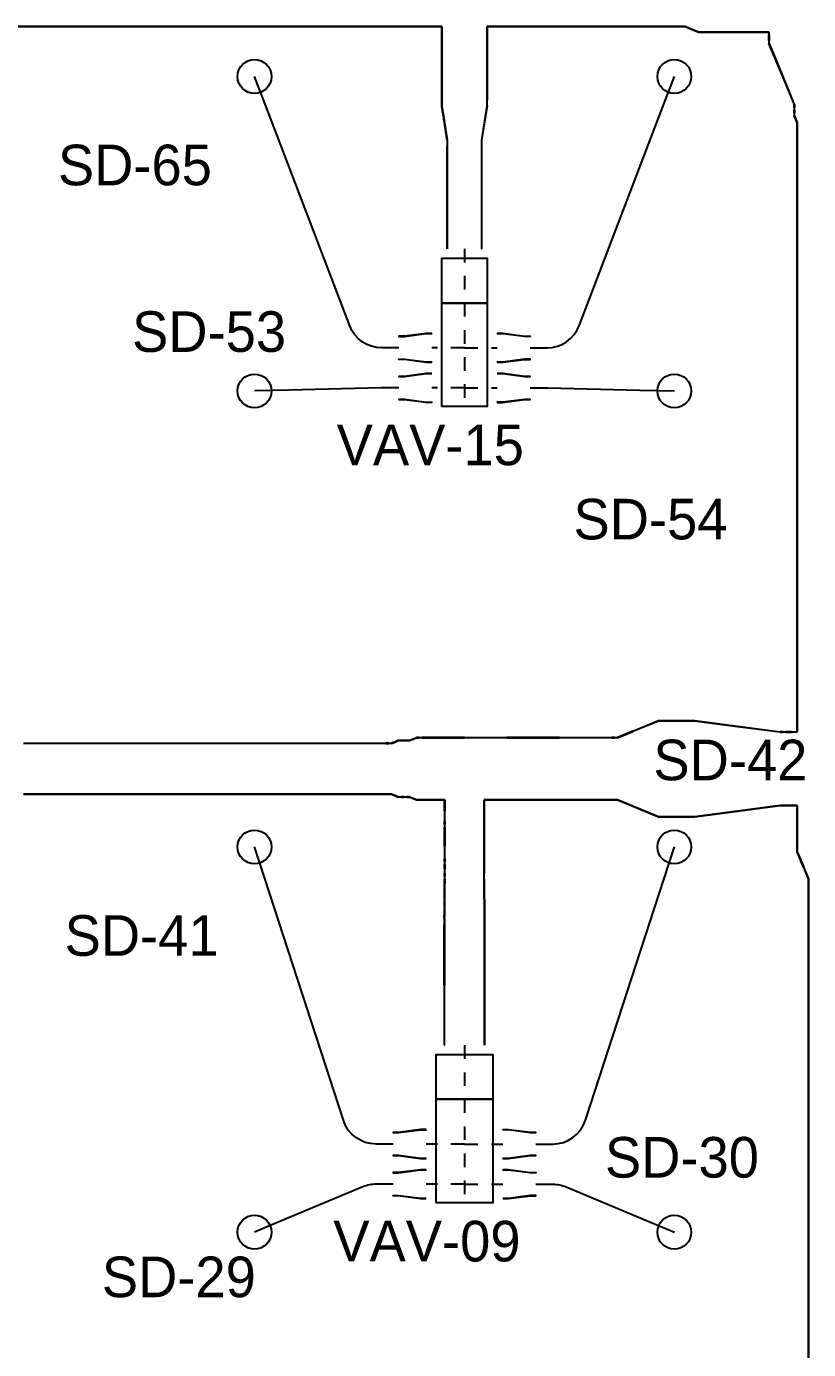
# Model space of a CAD drawing. Header units: metres. Extents: x 0.2 to 42.3, y 0.9 to 39.
# Drawn here: x 13.2 to 20.13, y 10.25 to 21.98 of the extents above; entities that cross this region are included whole.
import ezdxf

# ---------------------------------------------------------------- set-up
doc = ezdxf.new("R2010")
doc.units = ezdxf.units.M
doc.linetypes.add('BSA_LOGICAL_DASHED', pattern=[0.24, 0.12, -0.12])
for name, color, linetype in [('BSA_BRANCH_AXIS', 5, 'Continuous'), ('BSA_BRANCH_LABEL', 3, 'Continuous'), ('BSA_EQUIPMENT_ENVELOPE', 8, 'Continuous'), ('BSA_LOGICAL_DEVICE_AXIS', 8, 'BSA_LOGICAL_DASHED'), ('BSA_MATERIAL_SECTION', 7, 'Continuous'), ('BSA_REDUCER_MATERIAL', 7, 'Continuous'), ('BSA_TERMINAL_CENTRE', 3, 'Continuous'), ('BSA_VAV_LABEL', 7, 'Continuous')]:
    doc.layers.add(name, color=color, linetype=linetype)

msp = doc.modelspace()

# ---------------------------------------------------------------- linework, layer by layer
at = {"layer": 'BSA_BRANCH_AXIS'}
for points in [[(16.499, 19.13), (16.349, 19.13, -0.311049), (16.064, 19.326), (15.329, 21.252), (15.221, 21.536)], [(17.663, 19.13), (17.813, 19.13, 0.311049), (18.097, 19.326), (18.832, 21.252), (18.941, 21.536)], [(16.499, 18.775), (16.349, 18.775, 0.005841), (16.342, 18.775), (15.526, 18.755), (15.221, 18.748)], [(17.663, 18.775), (17.813, 18.775, -0.005841), (17.82, 18.775), (18.636, 18.755), (18.941, 18.748)], [(16.448, 12.072), (16.298, 12.072, -0.324928), (16.008, 12.283), (15.315, 14.417), (15.221, 14.706)], [(17.713, 12.072), (17.863, 12.072, 0.324928), (18.153, 12.283), (18.847, 14.417), (18.941, 14.706)], [(16.448, 11.716), (16.298, 11.716, 0.099356), (16.181, 11.693), (15.502, 11.409), (15.221, 11.291)], [(17.713, 11.716), (17.863, 11.716, -0.099356), (17.981, 11.693), (18.66, 11.409), (18.941, 11.291)]]:
    msp.add_lwpolyline(points, format="xyb", dxfattribs=at)
at = {"layer": 'BSA_EQUIPMENT_ENVELOPE'}
for points in [[(16.878, 19.527), (17.284, 19.527), (17.284, 19.921), (16.878, 19.921)], [(16.878, 18.613), (17.284, 18.613), (17.284, 19.527), (16.878, 19.527)], [(16.827, 12.469), (17.335, 12.469), (17.335, 12.863), (16.827, 12.863)], [(16.827, 11.554), (17.335, 11.554), (17.335, 12.469), (16.827, 12.469)]]:
    msp.add_lwpolyline(points, close=True, dxfattribs=at)
at = {"layer": 'BSA_LOGICAL_DEVICE_AXIS'}
for p, q in [((17.081, 20.007), (17.081, 19.527)), ((17.081, 19.527), (17.081, 18.613)), ((17.081, 19.13), (16.792, 19.13)), ((17.081, 19.13), (17.37, 19.13)), ((17.081, 18.775), (16.792, 18.775)), ((17.081, 18.775), (17.37, 18.775)), ((17.081, 12.948), (17.081, 12.469)), ((17.081, 12.469), (17.081, 11.554)), ((17.081, 12.072), (16.741, 12.072)), ((17.081, 12.072), (17.421, 12.072)), ((17.081, 11.716), (16.741, 11.716)), ((17.081, 11.716), (17.421, 11.716))]:
    msp.add_line(p, q, dxfattribs=at)
at = {"layer": 'BSA_MATERIAL_SECTION'}
for p, q in [((9.991, 21.979), (13.217, 21.979)), ((13.217, 21.978), (9.991, 21.978)), ((16.444, 21.979), (13.217, 21.979)), ((13.217, 21.978), (16.444, 21.978)), ((16.444, 21.979), (16.469, 21.979)), ((16.444, 21.979), (16.444, 21.979)), ((16.444, 21.979), (16.444, 21.978)), ((16.444, 21.979), (16.444, 21.978)), ((16.444, 21.979), (16.444, 21.979)), ((16.469, 21.978), (16.444, 21.978)), ((16.494, 21.979), (16.469, 21.979)), ((16.469, 21.978), (16.494, 21.978)), ((16.494, 21.979), (16.576, 21.979)), ((16.576, 21.978), (16.494, 21.978)), ((16.681, 21.979), (16.576, 21.979)), ((16.576, 21.978), (16.681, 21.978)), ((16.681, 21.979), (16.706, 21.979)), ((16.706, 21.978), (16.681, 21.978)), ((16.731, 21.979), (16.706, 21.979)), ((16.706, 21.978), (16.731, 21.978)), ((16.731, 21.979), (16.731, 21.979)), ((16.731, 21.979), (16.731, 21.978)), ((16.731, 21.979), (16.806, 21.979)), ((16.731, 21.979), (16.731, 21.978)), ((16.731, 21.979), (16.731, 21.979)), ((16.805, 21.978), (16.731, 21.978)), ((16.805, 21.978), (16.88, 21.978)), ((16.881, 21.979), (16.806, 21.979)), ((16.88, 21.929), (16.88, 21.978)), ((16.881, 21.979), (16.881, 21.929)), ((17.281, 21.979), (17.356, 21.979)), ((17.281, 21.979), (17.281, 21.929)), ((17.282, 21.929), (17.282, 21.978)), ((17.356, 21.978), (17.282, 21.978)), ((17.431, 21.979), (17.356, 21.979)), ((17.356, 21.978), (17.431, 21.978)), ((17.431, 21.979), (17.431, 21.979)), ((17.431, 21.978), (17.431, 21.979)), ((17.431, 21.979), (18.209, 21.979)), ((17.431, 21.979), (17.431, 21.979)), ((17.431, 21.979), (17.431, 21.978)), ((18.209, 21.978), (17.431, 21.978)), ((18.987, 21.979), (18.209, 21.979)), ((18.209, 21.978), (18.987, 21.978)), ((18.987, 21.979), (19.012, 21.979)), ((18.987, 21.979), (18.987, 21.978)), ((18.987, 21.979), (18.987, 21.979)), ((18.987, 21.979), (18.987, 21.979)), ((18.987, 21.978), (18.987, 21.979)), ((19.012, 21.978), (18.987, 21.978)), ((19.037, 21.979), (19.012, 21.979)), ((19.012, 21.978), (19.037, 21.978)), ((19.037, 21.979), (19.091, 21.956)), ((19.091, 21.956), (19.037, 21.978)), ((19.091, 21.956), (19.157, 21.928)), ((19.157, 21.929), (19.091, 21.956)), ((16.88, 21.929), (16.88, 21.879)), ((16.881, 21.879), (16.88, 21.879)), ((16.88, 21.879), (16.88, 21.879)), ((16.88, 21.879), (16.881, 21.879)), ((16.88, 21.879), (16.88, 21.879)), ((16.88, 21.854), (16.88, 21.879)), ((16.88, 21.854), (16.88, 21.829)), ((16.88, 21.589), (16.88, 21.829)), ((16.881, 21.879), (16.881, 21.929)), ((16.881, 21.879), (16.881, 21.854)), ((16.881, 21.829), (16.881, 21.854)), ((16.881, 21.829), (16.881, 21.589)), ((17.281, 21.879), (17.281, 21.929)), ((17.281, 21.879), (17.281, 21.879)), ((17.281, 21.879), (17.282, 21.879)), ((17.281, 21.879), (17.281, 21.879)), ((17.282, 21.879), (17.281, 21.879)), ((17.281, 21.879), (17.281, 21.854)), ((17.281, 21.829), (17.281, 21.854)), ((17.281, 21.829), (17.281, 21.589)), ((17.282, 21.929), (17.282, 21.879)), ((17.282, 21.854), (17.282, 21.879)), ((17.282, 21.854), (17.282, 21.829)), ((17.282, 21.589), (17.282, 21.829)), ((19.157, 21.929), (19.182, 21.929)), ((19.182, 21.928), (19.157, 21.928)), ((19.207, 21.929), (19.182, 21.929)), ((19.182, 21.928), (19.207, 21.928)), ((19.207, 21.929), (19.232, 21.929)), ((19.207, 21.929), (19.207, 21.929)), ((19.207, 21.928), (19.207, 21.929)), ((19.207, 21.929), (19.207, 21.929)), ((19.207, 21.929), (19.207, 21.928)), ((19.232, 21.928), (19.207, 21.928)), ((19.257, 21.929), (19.232, 21.929)), ((19.232, 21.928), (19.257, 21.928)), ((19.257, 21.929), (19.418, 21.929)), ((19.418, 21.928), (19.257, 21.928)), ((19.68, 21.929), (19.418, 21.929)), ((19.418, 21.928), (19.68, 21.928)), ((19.68, 21.929), (19.705, 21.929)), ((19.705, 21.928), (19.68, 21.928)), ((19.73, 21.929), (19.705, 21.929)), ((19.705, 21.928), (19.73, 21.928)), ((19.73, 21.929), (19.73, 21.928)), ((19.73, 21.929), (19.73, 21.929)), ((19.73, 21.929), (19.755, 21.929)), ((19.73, 21.929), (19.73, 21.929)), ((19.73, 21.929), (19.73, 21.928)), ((19.754, 21.928), (19.73, 21.928)), ((19.754, 21.928), (19.779, 21.928)), ((19.78, 21.929), (19.755, 21.929)), ((19.779, 21.928), (19.779, 21.904)), ((19.779, 21.879), (19.779, 21.904)), ((19.779, 21.879), (19.779, 21.879)), ((19.78, 21.879), (19.779, 21.879)), ((19.78, 21.879), (19.779, 21.879)), ((19.779, 21.879), (19.779, 21.879)), ((19.779, 21.854), (19.779, 21.879)), ((19.779, 21.854), (19.779, 21.829)), ((19.892, 21.557), (19.779, 21.829)), ((19.78, 21.904), (19.78, 21.929)), ((19.78, 21.904), (19.78, 21.879)), ((19.78, 21.879), (19.78, 21.854)), ((19.78, 21.829), (19.78, 21.854)), ((19.78, 21.829), (19.892, 21.557)), ((16.88, 21.589), (16.88, 21.456)), ((16.881, 21.456), (16.881, 21.589)), ((17.281, 21.456), (17.281, 21.589)), ((17.282, 21.589), (17.282, 21.456)), ((19.892, 21.557), (20.004, 21.286)), ((20.005, 21.286), (19.892, 21.557)), ((16.88, 21.431), (16.88, 21.456)), ((16.88, 21.431), (16.88, 21.406)), ((16.881, 21.406), (16.88, 21.406)), ((16.88, 21.406), (16.88, 21.406)), ((16.88, 21.366), (16.88, 21.406)), ((16.881, 21.406), (16.88, 21.406)), ((16.88, 21.406), (16.88, 21.406)), ((16.88, 21.366), (16.88, 21.326)), ((16.881, 21.456), (16.881, 21.431)), ((16.881, 21.406), (16.881, 21.431)), ((16.881, 21.406), (16.881, 21.366)), ((16.881, 21.326), (16.881, 21.366)), ((17.281, 21.456), (17.281, 21.431)), ((17.281, 21.406), (17.281, 21.431)), ((17.281, 21.406), (17.281, 21.406)), ((17.281, 21.406), (17.282, 21.406)), ((17.281, 21.406), (17.281, 21.366)), ((17.281, 21.406), (17.281, 21.406)), ((17.281, 21.406), (17.282, 21.406)), ((17.281, 21.326), (17.281, 21.366)), ((17.282, 21.431), (17.282, 21.456)), ((17.282, 21.431), (17.282, 21.406)), ((17.282, 21.366), (17.282, 21.406)), ((17.282, 21.366), (17.282, 21.326)), ((16.88, 21.301), (16.88, 21.326)), ((16.88, 21.326), (16.881, 21.326)), ((16.88, 21.326), (16.88, 21.326)), ((16.88, 21.326), (16.881, 21.326)), ((16.88, 21.326), (16.88, 21.326)), ((16.88, 21.301), (16.88, 21.276)), ((16.88, 21.276), (16.88, 21.276)), ((16.88, 21.275), (16.88, 21.276)), ((16.88, 21.276), (16.88, 21.276)), ((16.88, 21.276), (16.88, 21.276)), ((16.88, 21.275), (16.88, 21.274)), ((16.88, 21.274), (16.881, 21.269)), ((16.881, 21.326), (16.881, 21.301)), ((16.881, 21.276), (16.881, 21.301)), ((16.881, 21.276), (16.881, 21.276)), ((16.881, 21.276), (16.881, 21.275)), ((16.881, 21.276), (16.881, 21.276)), ((16.881, 21.276), (16.881, 21.276)), ((16.881, 21.274), (16.881, 21.275)), ((16.882, 21.269), (16.881, 21.274)), ((16.881, 21.268), (16.881, 21.269)), ((16.882, 21.264), (16.881, 21.268)), ((16.882, 21.269), (16.882, 21.268)), ((16.882, 21.268), (16.883, 21.264)), ((16.882, 21.264), (16.882, 21.263)), ((16.882, 21.263), (16.882, 21.261)), ((16.883, 21.255), (16.882, 21.261)), ((16.883, 21.263), (16.883, 21.264)), ((16.883, 21.261), (16.883, 21.263)), ((16.883, 21.261), (16.884, 21.255)), ((16.883, 21.255), (16.884, 21.249)), ((16.885, 21.249), (16.884, 21.255)), ((16.885, 21.245), (16.884, 21.249)), ((16.885, 21.249), (16.886, 21.245)), ((16.885, 21.245), (16.886, 21.236)), ((16.887, 21.236), (16.886, 21.245)), ((16.886, 21.235), (16.886, 21.236)), ((16.886, 21.235), (16.887, 21.228)), ((16.887, 21.236), (16.887, 21.235)), ((16.888, 21.228), (16.887, 21.235)), ((16.888, 21.225), (16.887, 21.228)), ((16.888, 21.228), (16.889, 21.225)), ((17.281, 21.276), (17.233, 20.971)), ((17.234, 20.971), (17.282, 21.276)), ((17.281, 21.326), (17.282, 21.326)), ((17.281, 21.326), (17.281, 21.326)), ((17.281, 21.276), (17.281, 21.326)), ((17.281, 21.326), (17.281, 21.326)), ((17.282, 21.326), (17.281, 21.326)), ((17.282, 21.276), (17.282, 21.326)), ((20.004, 21.261), (20.004, 21.286)), ((20.004, 21.261), (20.004, 21.236)), ((20.004, 21.236), (20.004, 21.236)), ((20.004, 21.236), (20.005, 21.236)), ((20.004, 21.236), (20.005, 21.236)), ((20.004, 21.236), (20.004, 21.236)), ((20.004, 21.211), (20.004, 21.236)), ((20.005, 21.286), (20.005, 21.261)), ((20.005, 21.236), (20.005, 21.261)), ((20.005, 21.236), (20.005, 21.211)), ((16.888, 21.225), (16.888, 21.223)), ((16.89, 21.215), (16.888, 21.223)), ((16.889, 21.223), (16.889, 21.225)), ((16.889, 21.223), (16.89, 21.215)), ((16.89, 21.215), (16.89, 21.21)), ((16.891, 21.21), (16.89, 21.215)), ((16.891, 21.208), (16.89, 21.21)), ((16.891, 21.21), (16.891, 21.208)), ((16.891, 21.205), (16.891, 21.208)), ((16.891, 21.208), (16.892, 21.205)), ((16.891, 21.205), (16.892, 21.201)), ((16.892, 21.201), (16.892, 21.205)), ((16.892, 21.201), (16.892, 21.198)), ((16.893, 21.2), (16.892, 21.201)), ((16.893, 21.194), (16.892, 21.198)), ((16.893, 21.196), (16.893, 21.2)), ((16.893, 21.196), (16.894, 21.193)), ((16.893, 21.194), (16.893, 21.191)), ((16.894, 21.188), (16.893, 21.191)), ((16.894, 21.191), (16.894, 21.193)), ((16.894, 21.191), (16.894, 21.188)), ((16.894, 21.186), (16.894, 21.188)), ((16.894, 21.188), (16.895, 21.186)), ((16.894, 21.186), (16.894, 21.185)), ((16.895, 21.182), (16.894, 21.185)), ((16.895, 21.185), (16.895, 21.186)), ((16.895, 21.185), (16.895, 21.182)), ((16.895, 21.182), (16.895, 21.181)), ((16.895, 21.182), (16.895, 21.182)), ((16.896, 21.181), (16.895, 21.182)), ((16.895, 21.182), (16.895, 21.182)), ((16.896, 21.176), (16.895, 21.181)), ((16.896, 21.181), (16.896, 21.176)), ((16.896, 21.175), (16.896, 21.176)), ((16.896, 21.176), (16.896, 21.176)), ((16.896, 21.176), (16.896, 21.175)), ((16.896, 21.176), (16.896, 21.176)), ((16.896, 21.175), (16.896, 21.173)), ((16.897, 21.173), (16.896, 21.175)), ((16.896, 21.173), (16.897, 21.165)), ((16.898, 21.165), (16.897, 21.173)), ((16.897, 21.164), (16.897, 21.165)), ((16.898, 21.163), (16.897, 21.164)), ((16.898, 21.165), (16.898, 21.164)), ((16.898, 21.164), (16.898, 21.163)), ((16.898, 21.161), (16.898, 21.163)), ((16.898, 21.163), (16.899, 21.161)), ((16.898, 21.161), (16.898, 21.158)), ((16.898, 21.158), (16.899, 21.157)), ((16.899, 21.158), (16.899, 21.161)), ((16.899, 21.157), (16.899, 21.158)), ((16.899, 21.157), (16.899, 21.155)), ((16.9, 21.155), (16.899, 21.157)), ((16.899, 21.151), (16.899, 21.155)), ((16.9, 21.147), (16.899, 21.151)), ((16.9, 21.155), (16.9, 21.151)), ((16.9, 21.151), (16.901, 21.147)), ((16.9, 21.147), (16.9, 21.146)), ((16.901, 21.142), (16.9, 21.146)), ((16.901, 21.146), (16.901, 21.147)), ((16.901, 21.146), (16.902, 21.142)), ((16.901, 21.141), (16.901, 21.142)), ((16.901, 21.141), (16.901, 21.139)), ((16.902, 21.135), (16.901, 21.139)), ((16.902, 21.142), (16.902, 21.141)), ((16.902, 21.139), (16.902, 21.141)), ((16.902, 21.139), (16.903, 21.135)), ((16.902, 21.135), (16.903, 21.128)), ((16.904, 21.128), (16.903, 21.135)), ((16.903, 21.128), (16.903, 21.128)), ((16.903, 21.128), (16.903, 21.128)), ((16.904, 21.123), (16.903, 21.128)), ((16.904, 21.128), (16.904, 21.128)), ((16.904, 21.128), (16.904, 21.128)), ((16.905, 21.123), (16.904, 21.128)), ((16.904, 21.123), (16.904, 21.12)), ((16.904, 21.12), (16.904, 21.12)), ((16.904, 21.12), (16.905, 21.113)), ((16.905, 21.123), (16.905, 21.12)), ((16.905, 21.12), (16.905, 21.12)), ((16.906, 21.113), (16.905, 21.12)), ((16.906, 21.112), (16.905, 21.113)), ((16.906, 21.113), (16.906, 21.112)), ((16.906, 21.112), (16.906, 21.109)), ((16.907, 21.109), (16.906, 21.112)), ((20.004, 21.211), (20.004, 21.186)), ((20.017, 21.155), (20.004, 21.186)), ((20.005, 21.186), (20.005, 21.211)), ((20.005, 21.186), (20.018, 21.155)), ((20.017, 21.155), (20.029, 21.125)), ((20.03, 21.125), (20.018, 21.155)), ((20.029, 21.1), (20.029, 21.125)), ((20.03, 21.125), (20.03, 21.1)), ((16.906, 21.108), (16.906, 21.109)), ((16.906, 21.108), (16.907, 21.103)), ((16.907, 21.109), (16.907, 21.108)), ((16.908, 21.103), (16.907, 21.108)), ((16.907, 21.101), (16.907, 21.103)), ((16.907, 21.1), (16.907, 21.101)), ((16.907, 21.1), (16.908, 21.098)), ((16.908, 21.103), (16.908, 21.101)), ((16.908, 21.101), (16.908, 21.1)), ((16.909, 21.098), (16.908, 21.1)), ((16.908, 21.098), (16.908, 21.097)), ((16.908, 21.097), (16.908, 21.094)), ((16.909, 21.093), (16.908, 21.094)), ((16.909, 21.097), (16.909, 21.098)), ((16.909, 21.094), (16.909, 21.097)), ((16.909, 21.094), (16.909, 21.093)), ((16.909, 21.092), (16.909, 21.093)), ((16.909, 21.093), (16.909, 21.092)), ((16.909, 21.092), (16.909, 21.092)), ((16.909, 21.092), (16.909, 21.089)), ((16.909, 21.092), (16.91, 21.092)), ((16.909, 21.089), (16.909, 21.089)), ((16.909, 21.089), (16.909, 21.087)), ((16.909, 21.087), (16.909, 21.087)), ((16.909, 21.087), (16.91, 21.083)), ((16.91, 21.089), (16.91, 21.092)), ((16.91, 21.089), (16.91, 21.089)), ((16.91, 21.087), (16.91, 21.089)), ((16.91, 21.087), (16.91, 21.087)), ((16.911, 21.083), (16.91, 21.087)), ((16.91, 21.082), (16.91, 21.083)), ((16.91, 21.081), (16.91, 21.082)), ((16.91, 21.081), (16.911, 21.079)), ((16.911, 21.083), (16.911, 21.082)), ((16.911, 21.082), (16.911, 21.081)), ((16.911, 21.079), (16.911, 21.081)), ((16.911, 21.079), (16.911, 21.078)), ((16.912, 21.078), (16.911, 21.079)), ((16.912, 21.073), (16.911, 21.078)), ((16.913, 21.073), (16.912, 21.078)), ((16.913, 21.065), (16.912, 21.073)), ((16.913, 21.073), (16.914, 21.065)), ((16.913, 21.065), (16.913, 21.061)), ((16.913, 21.061), (16.914, 21.056)), ((16.914, 21.061), (16.914, 21.065)), ((16.914, 21.061), (16.915, 21.056)), ((16.915, 21.054), (16.914, 21.056)), ((16.915, 21.054), (16.915, 21.056)), ((16.915, 21.051), (16.915, 21.054)), ((16.915, 21.054), (16.916, 21.051)), ((16.915, 21.05), (16.915, 21.051)), ((16.916, 21.046), (16.915, 21.05)), ((16.916, 21.051), (16.916, 21.05)), ((16.916, 21.05), (16.917, 21.046)), ((16.916, 21.046), (16.916, 21.044)), ((16.917, 21.039), (16.916, 21.044)), ((16.917, 21.046), (16.917, 21.044)), ((16.918, 21.039), (16.917, 21.044)), ((16.917, 21.039), (16.918, 21.032)), ((16.918, 21.039), (16.919, 21.032)), ((16.919, 21.027), (16.918, 21.032)), ((16.92, 21.027), (16.919, 21.032)), ((16.919, 21.027), (16.92, 21.022)), ((16.92, 21.022), (16.92, 21.027)), ((16.92, 21.022), (16.921, 21.015)), ((16.92, 21.022), (16.921, 21.015)), ((16.921, 21.014), (16.921, 21.015)), ((16.921, 21.015), (16.922, 21.014)), ((16.921, 21.014), (16.921, 21.012)), ((16.921, 21.011), (16.921, 21.012)), ((16.921, 21.011), (16.921, 21.01)), ((16.921, 21.01), (16.922, 21.009)), ((16.922, 21.012), (16.922, 21.014)), ((16.922, 21.012), (16.922, 21.011)), ((16.922, 21.01), (16.922, 21.011)), ((16.922, 21.009), (16.922, 21.01)), ((16.922, 21.009), (16.922, 21.009)), ((16.922, 21.009), (16.923, 21.009)), ((16.922, 21.005), (16.922, 21.009)), ((16.923, 21.002), (16.922, 21.005)), ((16.923, 21.005), (16.923, 21.009)), ((16.923, 21.005), (16.924, 21.002)), ((16.923, 21.001), (16.923, 21.002)), ((16.923, 20.998), (16.923, 21.001)), ((16.923, 20.998), (16.924, 20.993)), ((16.924, 21.002), (16.924, 21.001)), ((16.924, 21.001), (16.924, 20.998)), ((16.925, 20.993), (16.924, 20.998)), ((16.925, 20.99), (16.924, 20.993)), ((16.925, 20.993), (16.925, 20.99)), ((20.029, 21.1), (20.029, 21.075)), ((20.029, 21.075), (20.029, 21.075)), ((20.029, 21.075), (20.03, 21.075)), ((20.029, 18.5), (20.029, 21.075)), ((20.03, 21.075), (20.029, 21.075)), ((20.029, 21.075), (20.029, 21.075)), ((20.03, 21.075), (20.03, 21.1)), ((20.03, 21.075), (20.03, 18.5)), ((16.925, 20.988), (16.925, 20.99)), ((16.925, 20.99), (16.926, 20.988)), ((16.925, 20.988), (16.925, 20.985)), ((16.926, 20.982), (16.925, 20.985)), ((16.926, 20.988), (16.926, 20.985)), ((16.927, 20.982), (16.926, 20.985)), ((16.926, 20.978), (16.926, 20.982)), ((16.926, 20.978), (16.927, 20.977)), ((16.927, 20.982), (16.927, 20.978)), ((16.927, 20.978), (16.928, 20.977)), ((16.928, 20.971), (16.927, 20.977)), ((16.928, 20.971), (16.928, 20.977)), ((16.928, 20.971), (16.928, 20.921)), ((16.928, 20.971), (16.928, 20.921)), ((16.928, 20.921), (16.928, 20.921)), ((16.928, 20.921), (16.928, 20.921)), ((16.928, 20.464), (16.928, 20.921)), ((16.928, 20.921), (16.928, 20.464)), ((16.928, 20.921), (16.928, 20.921)), ((16.928, 20.921), (16.928, 20.921)), ((17.233, 20.971), (17.233, 20.921)), ((17.233, 20.921), (17.234, 20.921)), ((17.233, 20.921), (17.233, 20.007)), ((17.234, 20.921), (17.233, 20.921)), ((17.234, 20.921), (17.234, 20.971)), ((17.234, 20.007), (17.234, 20.921)), ((16.928, 20.464), (16.928, 20.007)), ((16.928, 20.007), (16.928, 20.464)), ((16.928, 20.007), (16.928, 20.007)), ((16.928, 20.007), (16.928, 20.007)), ((17.233, 20.007), (17.234, 20.007)), ((20.029, 18.5), (20.029, 15.924)), ((20.03, 15.924), (20.03, 18.5)), ((20.029, 15.924), (20.029, 15.924)), ((20.03, 15.924), (20.029, 15.924)), ((20.029, 15.824), (20.029, 15.924)), ((20.029, 15.924), (20.03, 15.924)), ((20.029, 15.924), (20.029, 15.924)), ((20.03, 15.924), (20.03, 15.824)), ((18.573, 15.731), (18.437, 15.675)), ((18.437, 15.674), (18.573, 15.73)), ((18.573, 15.731), (18.8, 15.825)), ((18.8, 15.824), (18.573, 15.73)), ((18.825, 15.825), (18.8, 15.825)), ((18.8, 15.824), (18.825, 15.824)), ((18.825, 15.825), (18.85, 15.825)), ((18.85, 15.824), (18.825, 15.824)), ((18.875, 15.825), (18.85, 15.825)), ((18.85, 15.825), (18.85, 15.824)), ((18.85, 15.824), (18.85, 15.825)), ((18.85, 15.824), (18.875, 15.824)), ((18.85, 15.824), (18.85, 15.824)), ((18.85, 15.824), (18.85, 15.824)), ((18.875, 15.825), (18.9, 15.825)), ((18.9, 15.824), (18.875, 15.824)), ((18.98, 15.825), (18.9, 15.825)), ((18.9, 15.824), (18.98, 15.824)), ((18.98, 15.825), (19.07, 15.825)), ((19.07, 15.824), (18.98, 15.824)), ((19.07, 15.824), (19.07, 15.825)), ((19.095, 15.825), (19.07, 15.825)), ((19.07, 15.824), (19.07, 15.825)), ((19.07, 15.824), (19.07, 15.824)), ((19.07, 15.824), (19.07, 15.824)), ((19.07, 15.824), (19.095, 15.824)), ((19.095, 15.825), (19.12, 15.825)), ((19.12, 15.824), (19.095, 15.824)), ((19.5, 15.775), (19.12, 15.825)), ((19.12, 15.824), (19.5, 15.774)), ((19.5, 15.775), (19.88, 15.725)), ((19.88, 15.724), (19.5, 15.774)), ((19.905, 15.725), (19.88, 15.725)), ((19.88, 15.724), (19.905, 15.724)), ((19.905, 15.725), (19.93, 15.725)), ((19.93, 15.724), (19.905, 15.724)), ((19.979, 15.725), (19.93, 15.725)), ((19.93, 15.725), (19.93, 15.724)), ((19.93, 15.724), (19.93, 15.725)), ((19.93, 15.724), (19.93, 15.724)), ((19.93, 15.724), (19.98, 15.724)), ((19.93, 15.724), (19.93, 15.724)), ((19.979, 15.725), (20.029, 15.725)), ((20.03, 15.724), (19.98, 15.724)), ((20.029, 15.824), (20.029, 15.725)), ((20.03, 15.724), (20.03, 15.824)), ((13.175, 15.625), (16.385, 15.625)), ((16.385, 15.624), (13.175, 15.624)), ((16.41, 15.625), (16.385, 15.625)), ((16.385, 15.625), (16.385, 15.624)), ((16.385, 15.624), (16.385, 15.625)), ((16.385, 15.624), (16.41, 15.624)), ((16.385, 15.624), (16.385, 15.624)), ((16.385, 15.624), (16.385, 15.624)), ((16.41, 15.625), (16.435, 15.625)), ((16.435, 15.624), (16.41, 15.624)), ((16.463, 15.636), (16.435, 15.625)), ((16.435, 15.624), (16.463, 15.636)), ((16.463, 15.636), (16.495, 15.65)), ((16.495, 15.649), (16.463, 15.636)), ((16.52, 15.65), (16.495, 15.65)), ((16.495, 15.649), (16.52, 15.649)), ((16.52, 15.65), (16.545, 15.65)), ((16.545, 15.649), (16.52, 15.649)), ((16.57, 15.65), (16.545, 15.65)), ((16.545, 15.649), (16.545, 15.65)), ((16.545, 15.649), (16.545, 15.65)), ((16.545, 15.649), (16.545, 15.649)), ((16.545, 15.649), (16.57, 15.649)), ((16.545, 15.649), (16.545, 15.649)), ((16.57, 15.65), (16.595, 15.65)), ((16.595, 15.649), (16.57, 15.649)), ((16.626, 15.662), (16.595, 15.65)), ((16.595, 15.649), (16.626, 15.661)), ((16.626, 15.662), (16.656, 15.675)), ((16.656, 15.674), (16.626, 15.661)), ((16.681, 15.675), (16.656, 15.675)), ((16.656, 15.674), (16.681, 15.674)), ((16.681, 15.675), (16.706, 15.675)), ((16.706, 15.674), (16.681, 15.674)), ((17.081, 15.675), (16.706, 15.675)), ((16.706, 15.674), (16.706, 15.675)), ((16.706, 15.674), (16.706, 15.675)), ((16.706, 15.674), (16.706, 15.674)), ((16.706, 15.674), (17.081, 15.674)), ((16.706, 15.674), (16.706, 15.674)), ((17.081, 15.675), (17.456, 15.675)), ((17.456, 15.674), (17.081, 15.674)), ((17.456, 15.675), (17.456, 15.674)), ((17.922, 15.675), (17.456, 15.675)), ((17.456, 15.675), (17.456, 15.674)), ((17.456, 15.674), (17.456, 15.674)), ((17.456, 15.674), (17.922, 15.674)), ((17.456, 15.674), (17.456, 15.674)), ((17.922, 15.675), (18.387, 15.675)), ((18.387, 15.674), (17.922, 15.674)), ((18.412, 15.675), (18.387, 15.675)), ((18.387, 15.674), (18.387, 15.675)), ((18.387, 15.674), (18.387, 15.675)), ((18.387, 15.674), (18.412, 15.674)), ((18.387, 15.674), (18.387, 15.674)), ((18.387, 15.674), (18.387, 15.674)), ((18.412, 15.675), (18.437, 15.675)), ((18.437, 15.674), (18.412, 15.674)), ((16.385, 15.174), (13.175, 15.174)), ((13.175, 15.173), (16.385, 15.173)), ((16.385, 15.174), (16.41, 15.174)), ((16.385, 15.174), (16.385, 15.174)), ((16.385, 15.174), (16.385, 15.173)), ((16.385, 15.174), (16.385, 15.174)), ((16.385, 15.173), (16.385, 15.174)), ((16.41, 15.173), (16.385, 15.173)), ((16.435, 15.174), (16.41, 15.174)), ((16.41, 15.173), (16.435, 15.173)), ((16.435, 15.174), (16.463, 15.162)), ((16.463, 15.161), (16.435, 15.173)), ((16.495, 15.149), (16.463, 15.162)), ((16.463, 15.161), (16.495, 15.148)), ((16.495, 15.149), (16.52, 15.149)), ((16.52, 15.148), (16.495, 15.148)), ((16.545, 15.149), (16.52, 15.149)), ((16.52, 15.148), (16.545, 15.148)), ((16.545, 15.149), (16.545, 15.149)), ((16.545, 15.149), (16.545, 15.148)), ((16.545, 15.149), (16.57, 15.149)), ((16.545, 15.149), (16.545, 15.148)), ((16.545, 15.149), (16.545, 15.149)), ((16.57, 15.148), (16.545, 15.148)), ((16.595, 15.149), (16.57, 15.149)), ((16.57, 15.148), (16.595, 15.148)), ((16.595, 15.149), (16.626, 15.136)), ((16.626, 15.136), (16.595, 15.148)), ((16.626, 15.136), (16.656, 15.123)), ((16.656, 15.124), (16.626, 15.136)), ((16.656, 15.124), (16.681, 15.124)), ((16.681, 15.123), (16.656, 15.123)), ((16.706, 15.124), (16.681, 15.124)), ((16.681, 15.123), (16.706, 15.123)), ((16.706, 15.124), (16.706, 15.124)), ((16.706, 15.124), (16.706, 15.123)), ((16.706, 15.124), (16.806, 15.124)), ((16.706, 15.124), (16.706, 15.123)), ((16.706, 15.124), (16.706, 15.124)), ((16.805, 15.123), (16.706, 15.123)), ((16.805, 15.123), (16.905, 15.123)), ((16.906, 15.124), (16.806, 15.124)), ((16.905, 15.027), (16.905, 15.123)), ((16.905, 15.027), (16.905, 14.931)), ((16.906, 15.124), (16.906, 15.027)), ((16.906, 14.931), (16.906, 15.027)), ((17.256, 15.124), (17.356, 15.124)), ((17.256, 15.124), (17.256, 15.027)), ((17.256, 14.931), (17.256, 15.027)), ((17.257, 15.027), (17.257, 15.123)), ((17.356, 15.123), (17.257, 15.123)), ((17.257, 15.027), (17.257, 14.931)), ((17.456, 15.124), (17.356, 15.124)), ((17.356, 15.123), (17.456, 15.123)), ((17.456, 15.124), (17.456, 15.124)), ((17.456, 15.123), (17.456, 15.124)), ((17.456, 15.124), (17.922, 15.124)), ((17.456, 15.124), (17.456, 15.124)), ((17.456, 15.124), (17.456, 15.123)), ((17.922, 15.123), (17.456, 15.123)), ((18.387, 15.124), (17.922, 15.124)), ((17.922, 15.123), (18.387, 15.123)), ((18.387, 15.124), (18.412, 15.124)), ((18.387, 15.124), (18.387, 15.124)), ((18.387, 15.124), (18.387, 15.123)), ((18.387, 15.124), (18.387, 15.124)), ((18.387, 15.123), (18.387, 15.124)), ((18.412, 15.123), (18.387, 15.123)), ((18.437, 15.124), (18.412, 15.124)), ((18.412, 15.123), (18.437, 15.123)), ((18.437, 15.124), (18.573, 15.068)), ((18.573, 15.067), (18.437, 15.123)), ((18.8, 14.974), (18.573, 15.068)), ((18.573, 15.067), (18.8, 14.973)), ((19.12, 14.974), (19.5, 15.024)), ((19.5, 15.023), (19.12, 14.973)), ((19.88, 15.074), (19.5, 15.024)), ((19.5, 15.023), (19.88, 15.073)), ((19.88, 15.074), (19.905, 15.074)), ((19.905, 15.073), (19.88, 15.073)), ((19.93, 15.074), (19.905, 15.074)), ((19.905, 15.073), (19.93, 15.073)), ((19.93, 15.073), (19.93, 15.074)), ((19.93, 15.074), (19.93, 15.074)), ((19.93, 15.074), (19.98, 15.074)), ((19.93, 15.074), (19.93, 15.073)), ((19.93, 15.074), (19.93, 15.074)), ((19.979, 15.073), (19.93, 15.073)), ((19.979, 15.073), (20.029, 15.073)), ((20.03, 15.074), (19.98, 15.074)), ((20.029, 14.974), (20.029, 15.073)), ((20.03, 15.074), (20.03, 14.974)), ((16.905, 14.931), (16.905, 14.931)), ((16.905, 14.931), (16.906, 14.931)), ((16.905, 14.931), (16.906, 14.931)), ((16.905, 14.931), (16.905, 14.931)), ((16.905, 14.906), (16.905, 14.931)), ((16.905, 14.906), (16.905, 14.881)), ((16.906, 14.931), (16.906, 14.906)), ((16.906, 14.881), (16.906, 14.906)), ((17.256, 14.931), (17.256, 14.931)), ((17.256, 14.931), (17.257, 14.931)), ((17.256, 14.931), (17.257, 14.931)), ((17.256, 14.931), (17.256, 14.931)), ((17.256, 14.931), (17.256, 14.906)), ((17.256, 14.881), (17.256, 14.906)), ((17.257, 14.906), (17.257, 14.931)), ((17.257, 14.906), (17.257, 14.881)), ((18.8, 14.974), (18.825, 14.974)), ((18.825, 14.973), (18.8, 14.973)), ((18.85, 14.974), (18.825, 14.974)), ((18.825, 14.973), (18.85, 14.973)), ((18.85, 14.974), (18.875, 14.974)), ((18.85, 14.974), (18.85, 14.974)), ((18.85, 14.974), (18.85, 14.973)), ((18.85, 14.974), (18.85, 14.973)), ((18.85, 14.974), (18.85, 14.974)), ((18.875, 14.973), (18.85, 14.973)), ((18.9, 14.974), (18.875, 14.974)), ((18.875, 14.973), (18.9, 14.973)), ((18.9, 14.974), (18.98, 14.974)), ((18.98, 14.973), (18.9, 14.973)), ((19.07, 14.974), (18.98, 14.974)), ((18.98, 14.973), (19.07, 14.973)), ((19.07, 14.974), (19.07, 14.973)), ((19.07, 14.974), (19.07, 14.974)), ((19.07, 14.974), (19.07, 14.974)), ((19.07, 14.974), (19.07, 14.973)), ((19.07, 14.974), (19.095, 14.974)), ((19.095, 14.973), (19.07, 14.973)), ((19.12, 14.974), (19.095, 14.974)), ((19.095, 14.973), (19.12, 14.973)), ((20.029, 14.974), (20.029, 14.874)), ((20.03, 14.874), (20.03, 14.974)), ((16.905, 14.713), (16.905, 14.881)), ((16.906, 14.881), (16.906, 14.713)), ((17.256, 14.881), (17.256, 14.713)), ((17.257, 14.713), (17.257, 14.881)), ((20.029, 14.874), (20.029, 14.874)), ((20.029, 14.874), (20.03, 14.874)), ((20.029, 14.874), (20.03, 14.874)), ((20.029, 14.874), (20.029, 14.874)), ((20.029, 14.817), (20.029, 14.874)), ((20.029, 14.817), (20.029, 14.764)), ((20.03, 14.874), (20.03, 14.817)), ((20.03, 14.764), (20.03, 14.817)), ((16.905, 14.713), (16.905, 14.601)), ((16.906, 14.601), (16.906, 14.713)), ((17.256, 14.601), (17.256, 14.713)), ((17.257, 14.713), (17.257, 14.601)), ((20.029, 14.739), (20.029, 14.764)), ((20.029, 14.739), (20.029, 14.714)), ((20.03, 14.714), (20.029, 14.714)), ((20.029, 14.714), (20.029, 14.714)), ((20.029, 14.714), (20.03, 14.714)), ((20.029, 14.714), (20.029, 14.714)), ((20.029, 14.689), (20.029, 14.714)), ((20.029, 14.689), (20.029, 14.664)), ((20.086, 14.526), (20.029, 14.664)), ((20.03, 14.764), (20.03, 14.739)), ((20.03, 14.714), (20.03, 14.739)), ((20.03, 14.714), (20.03, 14.689)), ((20.03, 14.664), (20.03, 14.689)), ((20.03, 14.664), (20.087, 14.526)), ((16.905, 14.576), (16.905, 14.601)), ((16.905, 14.576), (16.905, 14.551)), ((16.906, 14.551), (16.905, 14.551)), ((16.905, 14.551), (16.905, 14.551)), ((16.905, 14.511), (16.905, 14.551)), ((16.906, 14.551), (16.905, 14.551)), ((16.905, 14.551), (16.905, 14.551)), ((16.906, 14.601), (16.906, 14.576)), ((16.906, 14.551), (16.906, 14.576)), ((16.906, 14.551), (16.906, 14.511)), ((17.256, 14.601), (17.256, 14.576)), ((17.256, 14.551), (17.256, 14.576)), ((17.256, 14.551), (17.256, 14.551)), ((17.256, 14.551), (17.257, 14.551)), ((17.256, 14.551), (17.256, 14.511)), ((17.256, 14.551), (17.256, 14.551)), ((17.256, 14.551), (17.257, 14.551)), ((17.257, 14.576), (17.257, 14.601)), ((17.257, 14.576), (17.257, 14.551)), ((17.257, 14.511), (17.257, 14.551)), ((16.905, 14.511), (16.905, 14.471)), ((16.905, 14.446), (16.905, 14.471)), ((16.905, 14.471), (16.906, 14.471)), ((16.905, 14.471), (16.905, 14.471)), ((16.905, 14.471), (16.906, 14.471)), ((16.905, 14.471), (16.905, 14.471)), ((16.905, 14.446), (16.905, 14.421)), ((16.906, 14.471), (16.906, 14.511)), ((16.906, 14.471), (16.906, 14.446)), ((16.906, 14.421), (16.906, 14.446)), ((17.256, 14.471), (17.256, 14.511)), ((17.256, 14.471), (17.257, 14.471)), ((17.256, 14.471), (17.256, 14.471)), ((17.256, 14.421), (17.256, 14.471)), ((17.256, 14.471), (17.256, 14.471)), ((17.257, 14.471), (17.256, 14.471)), ((17.257, 14.511), (17.257, 14.471)), ((17.257, 14.421), (17.257, 14.471)), ((20.086, 14.526), (20.129, 14.422)), ((20.13, 14.422), (20.087, 14.526)), ((16.904, 14.354), (16.905, 14.359)), ((16.904, 14.354), (16.904, 14.35)), ((16.904, 14.346), (16.904, 14.35)), ((16.904, 14.343), (16.904, 14.346)), ((16.904, 14.343), (16.904, 14.338)), ((16.904, 14.336), (16.904, 14.338)), ((16.904, 14.332), (16.904, 14.336)), ((16.904, 14.332), (16.904, 14.325)), ((16.904, 14.321), (16.904, 14.325)), ((16.904, 14.321), (16.904, 14.32)), ((16.904, 14.32), (16.904, 14.319)), ((16.904, 14.31), (16.904, 14.319)), ((16.904, 14.31), (16.904, 14.304)), ((16.905, 14.421), (16.905, 14.421)), ((16.905, 14.421), (16.905, 14.421)), ((16.905, 14.421), (16.905, 14.419)), ((16.905, 14.421), (16.905, 14.421)), ((16.905, 14.421), (16.905, 14.421)), ((16.905, 14.418), (16.905, 14.419)), ((16.905, 14.419), (16.905, 14.419)), ((16.905, 14.413), (16.905, 14.418)), ((16.905, 14.413), (16.905, 14.41)), ((16.905, 14.41), (16.905, 14.407)), ((16.905, 14.404), (16.905, 14.407)), ((16.905, 14.4), (16.905, 14.404)), ((16.905, 14.4), (16.905, 14.397)), ((16.905, 14.39), (16.905, 14.397)), ((16.905, 14.39), (16.905, 14.387)), ((16.905, 14.376), (16.905, 14.387)), ((16.906, 14.387), (16.905, 14.376)), ((16.905, 14.376), (16.905, 14.374)), ((16.905, 14.374), (16.905, 14.376)), ((16.905, 14.374), (16.905, 14.374)), ((16.905, 14.374), (16.905, 14.37)), ((16.905, 14.374), (16.905, 14.374)), ((16.905, 14.37), (16.905, 14.374)), ((16.905, 14.362), (16.905, 14.37)), ((16.905, 14.37), (16.905, 14.362)), ((16.905, 14.359), (16.905, 14.362)), ((16.905, 14.362), (16.905, 14.359)), ((16.905, 14.359), (16.905, 14.354)), ((16.905, 14.35), (16.905, 14.354)), ((16.905, 14.35), (16.905, 14.346)), ((16.905, 14.346), (16.905, 14.343)), ((16.905, 14.338), (16.905, 14.343)), ((16.905, 14.338), (16.905, 14.336)), ((16.905, 14.336), (16.905, 14.332)), ((16.905, 14.325), (16.905, 14.332)), ((16.905, 14.325), (16.905, 14.321)), ((16.905, 14.32), (16.905, 14.321)), ((16.905, 14.319), (16.905, 14.32)), ((16.905, 14.319), (16.905, 14.31)), ((16.905, 14.304), (16.905, 14.31)), ((16.906, 14.421), (16.906, 14.421)), ((16.906, 14.419), (16.906, 14.421)), ((16.906, 14.421), (16.906, 14.421)), ((16.906, 14.421), (16.906, 14.421)), ((16.906, 14.421), (16.906, 14.421)), ((16.906, 14.419), (16.906, 14.418)), ((16.906, 14.419), (16.906, 14.419)), ((16.906, 14.418), (16.906, 14.413)), ((16.906, 14.41), (16.906, 14.413)), ((16.906, 14.407), (16.906, 14.41)), ((16.906, 14.407), (16.906, 14.404)), ((16.906, 14.404), (16.906, 14.4)), ((16.906, 14.397), (16.906, 14.4)), ((16.906, 14.397), (16.906, 14.39)), ((16.906, 14.387), (16.906, 14.39)), ((17.256, 14.421), (17.259, 14.065)), ((17.259, 14.065), (17.257, 14.421)), ((20.129, 14.397), (20.129, 14.422)), ((20.129, 14.397), (20.129, 14.372)), ((20.129, 14.372), (20.129, 14.372)), ((20.129, 14.372), (20.13, 14.372)), ((20.129, 11.683), (20.129, 14.372)), ((20.13, 14.372), (20.129, 14.372)), ((20.129, 14.372), (20.129, 14.372)), ((20.13, 14.422), (20.13, 14.397)), ((20.13, 14.372), (20.13, 14.397)), ((20.13, 14.372), (20.13, 11.683)), ((16.903, 14.229), (16.903, 14.23)), ((16.903, 14.227), (16.903, 14.229)), ((16.903, 14.227), (16.903, 14.225)), ((16.903, 14.223), (16.903, 14.225)), ((16.903, 14.221), (16.903, 14.223)), ((16.903, 14.221), (16.903, 14.219)), ((16.903, 14.219), (16.903, 14.217)), ((16.903, 14.215), (16.903, 14.217)), ((16.903, 14.215), (16.903, 14.214)), ((16.903, 14.213), (16.903, 14.214)), ((16.903, 14.212), (16.903, 14.213)), ((16.903, 14.209), (16.903, 14.212)), ((16.903, 14.209), (16.903, 14.207)), ((16.903, 14.207), (16.903, 14.206)), ((16.903, 14.203), (16.903, 14.206)), ((16.903, 14.201), (16.903, 14.203)), ((16.903, 14.203), (16.903, 14.203)), ((16.903, 14.201), (16.903, 14.201)), ((16.903, 14.196), (16.903, 14.201)), ((16.903, 14.196), (16.903, 14.193)), ((16.903, 14.192), (16.903, 14.193)), ((16.903, 14.193), (16.903, 14.193)), ((16.903, 14.192), (16.903, 14.191)), ((16.904, 14.302), (16.904, 14.304)), ((16.904, 14.3), (16.904, 14.302)), ((16.904, 14.3), (16.904, 14.297)), ((16.904, 14.296), (16.904, 14.297)), ((16.904, 14.293), (16.904, 14.296)), ((16.904, 14.287), (16.904, 14.293)), ((16.904, 14.287), (16.904, 14.284)), ((16.904, 14.284), (16.904, 14.281)), ((16.904, 14.279), (16.904, 14.281)), ((16.904, 14.276), (16.904, 14.279)), ((16.904, 14.276), (16.904, 14.272)), ((16.904, 14.271), (16.904, 14.272)), ((16.904, 14.271), (16.904, 14.271)), ((16.904, 14.271), (16.904, 14.269)), ((16.904, 14.268), (16.904, 14.269)), ((16.904, 14.268), (16.904, 14.262)), ((16.904, 14.261), (16.904, 14.262)), ((16.904, 14.26), (16.904, 14.261)), ((16.904, 14.26), (16.904, 14.256)), ((16.904, 14.252), (16.904, 14.256)), ((16.905, 14.256), (16.904, 14.252)), ((16.904, 14.25), (16.904, 14.252)), ((16.904, 14.252), (16.904, 14.252)), ((16.904, 14.252), (16.904, 14.252)), ((16.904, 14.252), (16.904, 14.25)), ((16.904, 14.252), (16.904, 14.252)), ((16.904, 14.252), (16.904, 14.252)), ((16.904, 14.25), (16.904, 14.248)), ((16.904, 14.248), (16.904, 14.25)), ((16.904, 14.248), (16.904, 14.248)), ((16.904, 14.248), (16.904, 14.248)), ((16.904, 14.248), (16.904, 14.248)), ((16.904, 14.248), (16.904, 14.248)), ((16.904, 14.243), (16.904, 14.248)), ((16.904, 14.243), (16.904, 14.248)), ((16.904, 14.243), (16.904, 14.237)), ((16.904, 14.243), (16.904, 14.237)), ((16.904, 14.235), (16.904, 14.237)), ((16.904, 14.237), (16.904, 14.235)), ((16.904, 14.235), (16.904, 14.235)), ((16.904, 14.235), (16.904, 14.234)), ((16.904, 14.235), (16.904, 14.235)), ((16.904, 14.234), (16.904, 14.235)), ((16.903, 14.231), (16.904, 14.234)), ((16.904, 14.234), (16.904, 14.231)), ((16.903, 14.231), (16.903, 14.23)), ((16.904, 14.23), (16.904, 14.231)), ((16.904, 14.23), (16.904, 14.229)), ((16.904, 14.229), (16.904, 14.227)), ((16.904, 14.225), (16.904, 14.227)), ((16.904, 14.225), (16.904, 14.223)), ((16.904, 14.223), (16.904, 14.221)), ((16.904, 14.219), (16.904, 14.221)), ((16.904, 14.217), (16.904, 14.219)), ((16.904, 14.217), (16.904, 14.215)), ((16.904, 14.214), (16.904, 14.215)), ((16.904, 14.214), (16.904, 14.213)), ((16.904, 14.213), (16.904, 14.212)), ((16.904, 14.212), (16.904, 14.209)), ((16.904, 14.207), (16.904, 14.209)), ((16.904, 14.206), (16.904, 14.207)), ((16.904, 14.206), (16.904, 14.203)), ((16.904, 14.203), (16.904, 14.203)), ((16.904, 14.203), (16.904, 14.201)), ((16.904, 14.201), (16.904, 14.201)), ((16.904, 14.201), (16.904, 14.196)), ((16.904, 14.193), (16.904, 14.196)), ((16.904, 14.193), (16.904, 14.192)), ((16.904, 14.193), (16.904, 14.193)), ((16.904, 14.191), (16.904, 14.192)), ((16.905, 14.304), (16.905, 14.302)), ((16.905, 14.302), (16.905, 14.3)), ((16.905, 14.297), (16.905, 14.3)), ((16.905, 14.297), (16.905, 14.296)), ((16.905, 14.296), (16.905, 14.293)), ((16.905, 14.293), (16.905, 14.287)), ((16.905, 14.284), (16.905, 14.287)), ((16.905, 14.281), (16.905, 14.284)), ((16.905, 14.281), (16.905, 14.279)), ((16.905, 14.279), (16.905, 14.276)), ((16.905, 14.272), (16.905, 14.276)), ((16.905, 14.272), (16.905, 14.271)), ((16.905, 14.269), (16.905, 14.271)), ((16.905, 14.271), (16.905, 14.271)), ((16.905, 14.269), (16.905, 14.268)), ((16.905, 14.262), (16.905, 14.268)), ((16.905, 14.262), (16.905, 14.261)), ((16.905, 14.261), (16.905, 14.26)), ((16.905, 14.256), (16.905, 14.26)), ((16.902, 14.102), (16.903, 14.105)), ((16.902, 14.1), (16.902, 14.102)), ((16.902, 14.097), (16.902, 14.1)), ((16.902, 14.097), (16.902, 14.091)), ((16.902, 14.085), (16.902, 14.091)), ((16.902, 14.085), (16.902, 14.083)), ((16.902, 14.083), (16.902, 14.078)), ((16.902, 14.078), (16.902, 14.074)), ((16.902, 14.072), (16.902, 14.074)), ((16.903, 14.191), (16.903, 14.189)), ((16.903, 14.188), (16.903, 14.189)), ((16.903, 14.184), (16.903, 14.188)), ((16.903, 14.184), (16.903, 14.179)), ((16.903, 14.175), (16.903, 14.179)), ((16.903, 14.175), (16.903, 14.17)), ((16.903, 14.17), (16.903, 14.162)), ((16.903, 14.162), (16.903, 14.154)), ((16.903, 14.153), (16.903, 14.154)), ((16.903, 14.151), (16.903, 14.153)), ((16.903, 14.151), (16.903, 14.144)), ((16.903, 14.138), (16.903, 14.144)), ((16.903, 14.134), (16.903, 14.138)), ((16.903, 14.133), (16.903, 14.134)), ((16.903, 14.133), (16.903, 14.131)), ((16.903, 14.131), (16.903, 14.127)), ((16.903, 14.131), (16.903, 14.127)), ((16.903, 14.124), (16.903, 14.127)), ((16.903, 14.124), (16.903, 14.127)), ((16.903, 14.124), (16.903, 14.122)), ((16.903, 14.122), (16.903, 14.124)), ((16.903, 14.122), (16.903, 14.118)), ((16.903, 14.118), (16.903, 14.122)), ((16.903, 14.112), (16.903, 14.118)), ((16.903, 14.118), (16.903, 14.112)), ((16.903, 14.109), (16.903, 14.112)), ((16.903, 14.112), (16.903, 14.109)), ((16.903, 14.108), (16.903, 14.109)), ((16.903, 14.109), (16.903, 14.108)), ((16.903, 14.108), (16.903, 14.105)), ((16.903, 14.105), (16.903, 14.108)), ((16.903, 14.105), (16.903, 14.102)), ((16.903, 14.102), (16.903, 14.1)), ((16.903, 14.1), (16.903, 14.097)), ((16.903, 14.091), (16.903, 14.097)), ((16.903, 14.091), (16.903, 14.085)), ((16.903, 14.083), (16.903, 14.085)), ((16.903, 14.078), (16.903, 14.083)), ((16.903, 14.074), (16.903, 14.078)), ((16.903, 14.074), (16.903, 14.072)), ((16.904, 14.189), (16.904, 14.191)), ((16.904, 14.189), (16.904, 14.188)), ((16.904, 14.184), (16.904, 14.188)), ((16.904, 14.184), (16.904, 14.179)), ((16.904, 14.175), (16.904, 14.179)), ((16.904, 14.17), (16.904, 14.175)), ((16.904, 14.162), (16.904, 14.17)), ((16.904, 14.162), (16.904, 14.154)), ((16.904, 14.153), (16.904, 14.154)), ((16.904, 14.151), (16.904, 14.153)), ((16.904, 14.144), (16.904, 14.151)), ((16.904, 14.144), (16.904, 14.138)), ((16.904, 14.138), (16.904, 14.134)), ((16.904, 14.134), (16.904, 14.133)), ((16.903, 14.131), (16.904, 14.133)), ((16.902, 14.072), (16.902, 14.065)), ((16.902, 14.065), (16.902, 14.015)), ((16.902, 14.015), (16.903, 14.015)), ((16.902, 13.482), (16.902, 14.015)), ((16.903, 14.015), (16.902, 14.015)), ((16.903, 14.065), (16.903, 14.072)), ((16.903, 14.065), (16.903, 14.015)), ((16.903, 14.015), (16.903, 14.015)), ((16.903, 14.015), (16.903, 13.482)), ((16.903, 14.015), (16.903, 14.015)), ((17.259, 14.015), (17.259, 14.065)), ((17.259, 14.065), (17.259, 14.015)), ((17.259, 14.015), (17.259, 14.015)), ((17.259, 12.948), (17.259, 14.015)), ((17.259, 14.015), (17.259, 12.948)), ((17.259, 14.015), (17.259, 14.015)), ((16.902, 13.482), (16.902, 12.948)), ((16.903, 12.948), (16.903, 13.482)), ((16.902, 12.948), (16.903, 12.948)), ((16.903, 12.948), (16.903, 12.948)), ((17.259, 12.948), (17.259, 12.948)), ((20.129, 11.683), (20.129, 8.994)), ((20.13, 8.994), (20.13, 11.683))]:
    msp.add_line(p, q, dxfattribs=at)
at = {"layer": 'BSA_REDUCER_MATERIAL'}
for points in [[(16.792, 19.258), (16.742, 19.258), (16.549, 19.233), (16.499, 19.233), (16.499, 19.232), (16.549, 19.232), (16.742, 19.257), (16.792, 19.257)], [(17.37, 19.258), (17.42, 19.258), (17.613, 19.233), (17.663, 19.233), (17.663, 19.232), (17.613, 19.232), (17.42, 19.257), (17.37, 19.257)], [(16.792, 19.002), (16.742, 19.002), (16.549, 19.028), (16.499, 19.028), (16.499, 19.029), (16.549, 19.029), (16.742, 19.003), (16.792, 19.003)], [(17.37, 19.002), (17.42, 19.002), (17.613, 19.028), (17.663, 19.028), (17.663, 19.029), (17.613, 19.029), (17.42, 19.003), (17.37, 19.003)], [(16.792, 18.902), (16.742, 18.902), (16.549, 18.877), (16.499, 18.877), (16.499, 18.876), (16.549, 18.876), (16.742, 18.902), (16.792, 18.902)], [(17.37, 18.902), (17.42, 18.902), (17.613, 18.877), (17.663, 18.877), (17.663, 18.876), (17.613, 18.876), (17.42, 18.902), (17.37, 18.902)], [(16.792, 18.647), (16.742, 18.647), (16.549, 18.672), (16.499, 18.672), (16.499, 18.673), (16.549, 18.673), (16.742, 18.648), (16.792, 18.648)], [(17.37, 18.647), (17.42, 18.647), (17.613, 18.672), (17.663, 18.672), (17.663, 18.673), (17.613, 18.673), (17.42, 18.648), (17.37, 18.648)], [(16.741, 12.2), (16.691, 12.2), (16.498, 12.174), (16.448, 12.174), (16.448, 12.174), (16.498, 12.174), (16.691, 12.199), (16.741, 12.199)], [(17.421, 12.2), (17.471, 12.2), (17.663, 12.174), (17.713, 12.174), (17.713, 12.174), (17.663, 12.174), (17.471, 12.199), (17.421, 12.199)], [(16.741, 11.944), (16.691, 11.944), (16.498, 11.97), (16.448, 11.97), (16.448, 11.97), (16.498, 11.97), (16.691, 11.945), (16.741, 11.945)], [(17.421, 11.944), (17.471, 11.944), (17.663, 11.97), (17.713, 11.97), (17.713, 11.97), (17.663, 11.97), (17.471, 11.945), (17.421, 11.945)], [(16.741, 11.844), (16.691, 11.844), (16.498, 11.819), (16.448, 11.819), (16.448, 11.818), (16.498, 11.818), (16.691, 11.843), (16.741, 11.843)], [(17.421, 11.844), (17.471, 11.844), (17.663, 11.819), (17.713, 11.819), (17.713, 11.818), (17.663, 11.818), (17.471, 11.843), (17.421, 11.843)], [(16.741, 11.589), (16.691, 11.589), (16.498, 11.614), (16.448, 11.614), (16.448, 11.615), (16.498, 11.615), (16.691, 11.589), (16.741, 11.589)], [(17.421, 11.589), (17.471, 11.589), (17.663, 11.614), (17.713, 11.614), (17.713, 11.615), (17.663, 11.615), (17.471, 11.589), (17.421, 11.589)]]:
    msp.add_lwpolyline(points, close=True, dxfattribs=at)
at = {"layer": 'BSA_TERMINAL_CENTRE'}
for centre in [(15.221, 21.536), (18.941, 21.536), (15.221, 18.748), (18.941, 18.748), (15.221, 14.706), (18.941, 14.706), (15.221, 11.291), (18.941, 11.291)]:
    msp.add_circle(centre, 0.15, dxfattribs=at)

# ---------------------------------------------------------------- texts
at = {"layer": 'BSA_BRANCH_LABEL'}
for s, p in [('SD-65', (13.479, 20.571)), ('SD-53', (14.136, 19.094)), ('SD-54', (18.047, 17.432)), ('SD-42', (18.755, 15.297)), ('SD-41', (13.538, 13.741)), ('SD-30', (18.326, 11.775)), ('SD-29', (13.868, 10.715))]:
    msp.add_text(s, height=0.36, dxfattribs=at).set_placement(p)
at = {"layer": 'BSA_VAV_LABEL'}
for s, p in [('VAV-15', (15.949, 18.09)), ('VAV-09', (15.919, 11.032))]:
    msp.add_text(s, height=0.36, dxfattribs=at).set_placement(p)

doc.saveas('drawing.dxf')
